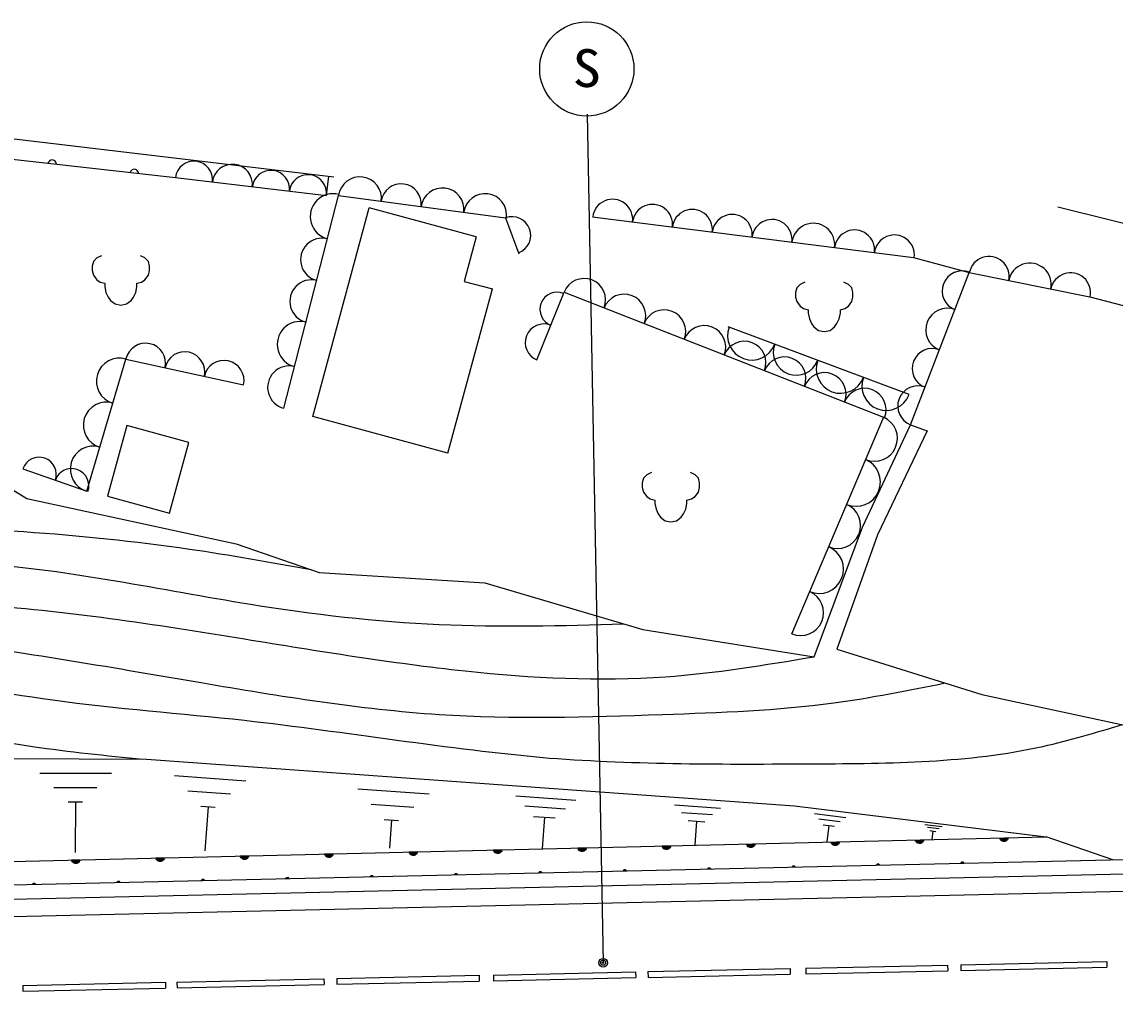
# Model space of a CAD drawing. Units: millimetres, scale not verified. Extents: x 40000 to 680000, y 20000 to 380000.
# Drawn here: x 201110 to 239220, y 284764 to 318554 of the extents above; entities that cross this region are included whole.
import ezdxf
from ezdxf.enums import TextEntityAlignment as Align

# ---------------------------------------------------------------- set-up
doc = ezdxf.new("R2010")
doc.units = ezdxf.units.MM
doc.header["$LTSCALE"] = 1000
doc.layers.add('M-BGD', color=7, linetype='Continuous', lineweight=25)
doc.styles.add('ＭＳ ゴシック', font='')
doc.styles.get('ＭＳ ゴシック').set_extended_font_data('MS Gothic')

msp = doc.modelspace()

# ---------------------------------------------------------------- linework, layer by layer
at = {"layer": 'M-BGD'}
for p, q in [((220815, 315333), (221369, 285755)), ((198402, 314760), (211984, 313152)), ((197874, 314099), (206461, 313124)), ((206461, 313124), (211730, 312499)), ((211730, 312499), (211810, 313172)), ((210240, 305083), (212153, 312499)), ((212153, 312499), (217969, 311718)), ((211247, 304793), (213221, 312072)), ((216949, 311061), (213221, 312072)), ((221007, 311757), (232194, 310339)), ((217969, 311718), (218437, 310469)), ((232194, 310339), (234137, 309813)), ((232089, 304509), (234137, 309813)), ((234137, 309813), (238338, 308973)), ((215958, 303515), (217511, 309242)), ((219064, 306767), (220009, 309131)), ((220009, 309131), (231143, 304772)), ((238338, 308973), (252731, 305190)), ((232036, 305559), (225734, 307923)), ((203371, 302195), (204737, 306800)), ((204737, 306800), (208835, 305903)), ((215958, 303515), (211247, 304793)), ((231143, 304772), (227940, 297209)), ((201146, 302975), (203371, 302195)), ((174984, 287382), (517870, 295201)), ((174997, 286782), (517884, 294601)), ((201732, 292368), (204232, 292357)), ((206428, 292280), (208922, 292100)), ((202229, 291866), (203729, 291859)), ((206891, 291745), (208387, 291637)), ((212818, 291820), (215311, 291640)), ((218326, 291574), (220421, 291423)), ((174999, 287882), (328406, 291380)), ((202727, 291364), (203227, 291361)), ((202977, 291362), (202969, 289599)), ((207354, 291210), (207853, 291175)), ((207603, 291192), (207493, 289655)), ((213281, 291285), (214777, 291178)), ((220062, 291112), (218637, 291215)), ((223864, 291259), (225460, 291144)), ((218948, 290855), (219703, 290801)), ((219325, 290828), (219247, 289739)), ((225186, 290907), (224101, 290985)), ((228739, 290953), (229831, 290818)), ((213743, 290751), (214242, 290715)), ((213993, 290733), (213922, 289747)), ((224338, 290712), (224913, 290670)), ((224625, 290691), (224566, 289861)), ((229635, 290665), (228892, 290757)), ((229045, 290560), (229438, 290512)), ((229242, 290536), (229172, 289968)), ((232591, 290575), (233187, 290501)), ((233080, 290417), (232675, 290467)), ((175045, 288681), (236816, 290140)), ((232267, 290015), (232542, 290021)), ((232758, 290360), (232973, 290334)), ((232865, 290347), (232827, 290038)), ((235208, 290084), (235484, 290091)), ((235478, 290073), (235214, 290066)), ((235221, 290048), (235473, 290054)), ((235455, 290036), (235239, 290031)), ((235258, 290013), (235438, 290018)), ((239144, 289345), (236816, 290140)), ((217559, 289667), (217835, 289674)), ((217830, 289656), (217566, 289649)), ((217572, 289632), (217824, 289638)), ((220501, 289737), (220777, 289743)), ((220771, 289725), (220507, 289719)), ((220514, 289701), (220765, 289707)), ((220748, 289689), (220532, 289683)), ((220550, 289666), (220730, 289670)), ((220701, 289651), (220581, 289649)), ((223442, 289806), (223718, 289813)), ((223712, 289795), (223449, 289788)), ((223455, 289771), (223707, 289776)), ((223689, 289758), (223473, 289753)), ((223492, 289735), (223672, 289740)), ((223642, 289721), (223522, 289718)), ((226384, 289876), (226660, 289882)), ((226654, 289864), (226390, 289858)), ((226396, 289840), (226648, 289846)), ((226631, 289828), (226415, 289822)), ((226433, 289805), (226613, 289809)), ((226584, 289790), (226464, 289788)), ((229325, 289945), (229601, 289952)), ((229595, 289934), (229332, 289927)), ((229338, 289909), (229590, 289915)), ((229572, 289897), (229356, 289892)), ((229375, 289874), (229555, 289879)), ((229525, 289860), (229405, 289857)), ((232537, 290003), (232273, 289997)), ((232279, 289979), (232531, 289985)), ((232514, 289966), (232298, 289961)), ((232316, 289944), (232496, 289948)), ((232467, 289929), (232347, 289927)), ((235408, 289999), (235288, 289996)), ((202852, 289320), (203128, 289326)), ((203122, 289308), (202858, 289302)), ((202865, 289284), (203117, 289290)), ((203099, 289272), (202883, 289267)), ((202902, 289249), (203081, 289253)), ((205793, 289389), (206069, 289396)), ((206064, 289378), (205800, 289372)), ((205806, 289354), (206058, 289360)), ((206041, 289341), (205825, 289336)), ((205843, 289319), (206023, 289323)), ((205993, 289304), (205873, 289301)), ((208735, 289459), (209011, 289465)), ((209005, 289447), (208741, 289441)), ((208748, 289423), (209000, 289429)), ((208982, 289411), (208766, 289406)), ((208784, 289388), (208964, 289392)), ((208935, 289374), (208815, 289371)), ((211676, 289528), (211952, 289535)), ((211947, 289517), (211683, 289510)), ((211689, 289493), (211941, 289499)), ((211923, 289480), (211708, 289475)), ((211726, 289457), (211906, 289462)), ((211876, 289443), (211756, 289440)), ((214618, 289598), (214894, 289604)), ((214888, 289586), (214624, 289580)), ((214631, 289562), (214883, 289568)), ((214865, 289550), (214649, 289545)), ((214667, 289527), (214847, 289531)), ((214818, 289512), (214698, 289510)), ((217806, 289619), (217590, 289614)), ((217609, 289596), (217789, 289601)), ((217759, 289582), (217639, 289579)), ((233921, 289258), (233865, 289256)), ((233877, 289263), (233909, 289263)), ((203052, 289235), (202932, 289232)), ((219140, 288896), (219232, 288898)), ((219228, 288906), (219144, 288904)), ((219150, 288912), (219222, 288914)), ((219214, 288922), (219158, 288921)), ((219170, 288927), (219202, 288928)), ((222082, 288963), (222174, 288966)), ((222170, 288973), (222086, 288971)), ((222091, 288980), (222163, 288981)), ((222155, 288989), (222099, 288988)), ((222111, 288994), (222143, 288995)), ((225023, 289031), (225115, 289033)), ((225111, 289041), (225027, 289039)), ((225033, 289047), (225105, 289048)), ((225097, 289056), (225041, 289055)), ((225053, 289061), (225085, 289062)), ((227965, 289098), (228057, 289100)), ((228053, 289108), (227969, 289106)), ((227975, 289114), (228047, 289116)), ((228038, 289123), (227982, 289122)), ((227994, 289128), (228026, 289129)), ((230906, 289165), (230998, 289167)), ((230994, 289175), (230910, 289173)), ((230916, 289181), (230988, 289183)), ((230980, 289190), (230924, 289189)), ((230936, 289195), (230968, 289196)), ((233848, 289232), (233940, 289234)), ((233936, 289242), (233852, 289240)), ((233858, 289248), (233930, 289250)), ((201491, 288493), (201583, 288496)), ((201579, 288503), (201495, 288502)), ((201501, 288510), (201573, 288511)), ((201565, 288519), (201509, 288518)), ((201521, 288524), (201552, 288525)), ((204433, 288561), (204525, 288563)), ((204521, 288571), (204437, 288569)), ((204442, 288577), (204514, 288578)), ((204506, 288586), (204450, 288585)), ((204462, 288591), (204494, 288592)), ((207374, 288628), (207466, 288630)), ((207462, 288638), (207378, 288636)), ((207384, 288644), (207456, 288646)), ((207448, 288653), (207392, 288652)), ((207404, 288658), (207436, 288659)), ((210316, 288695), (210408, 288697)), ((210404, 288705), (210320, 288703)), ((210325, 288711), (210397, 288713)), ((210389, 288721), (210333, 288719)), ((210345, 288726), (210377, 288726)), ((213257, 288762), (213349, 288764)), ((213345, 288772), (213261, 288770)), ((213267, 288778), (213339, 288780)), ((213331, 288788), (213275, 288786)), ((213287, 288793), (213319, 288793)), ((216199, 288829), (216291, 288831)), ((216287, 288839), (216203, 288837)), ((216208, 288845), (216280, 288847)), ((216272, 288855), (216216, 288854)), ((216228, 288860), (216260, 288861)), ((222933, 285444), (227886, 285553)), ((222933, 285444), (222937, 285244)), ((227886, 285553), (227891, 285353)), ((228432, 285565), (233381, 285674)), ((228432, 285565), (228436, 285365)), ((228436, 285365), (233386, 285475)), ((233381, 285674), (233386, 285475)), ((233842, 285685), (238931, 285797)), ((233842, 285685), (233846, 285485)), ((233846, 285485), (238935, 285597)), ((238931, 285797), (238935, 285597)), ((201145, 284964), (206112, 285073)), ((206112, 285073), (206116, 284873)), ((206515, 285082), (211639, 285195)), ((206515, 285082), (206519, 284882)), ((211639, 285195), (211643, 284995)), ((212086, 285205), (217050, 285315)), ((212086, 285205), (212091, 285005)), ((212091, 285005), (217054, 285115)), ((217050, 285315), (217054, 285115)), ((217546, 285325), (222505, 285435)), ((217546, 285325), (217550, 285125)), ((217550, 285125), (222510, 285235)), ((222505, 285435), (222510, 285235)), ((222937, 285244), (227891, 285353)), ((201145, 284964), (201149, 284764)), ((201149, 284764), (206116, 284873)), ((206519, 284882), (211643, 284995))]:
    msp.add_line(p, q, dxfattribs=at)
for points in [[(202316, 313594), (202309, 313632), (202294, 313663), (202268, 313697), (202240, 313718), (202205, 313734), (202158, 313739), (202121, 313731), (202089, 313717), (202056, 313691), (202034, 313663), (202018, 313628)], [(205179, 313269), (205171, 313306), (205156, 313338), (205130, 313371), (205102, 313393), (205068, 313409), (205020, 313414), (204983, 313406), (204951, 313392), (204918, 313365), (204897, 313338), (204881, 313303)], [(237226, 312105), (250735, 308745), (261334, 306741), (286735, 302411), (301281, 300278), (311169, 301118), (319248, 302346), (329654, 306870), (330559, 306999)], [(216949, 311061), (216528, 309508), (217511, 309242)], [(203882, 310402), (203722, 310322), (203602, 310202), (203562, 310042), (203562, 309882), (203602, 309722), (203722, 309562), (203842, 309482), (204002, 309442), (204002, 309322), (204042, 309122), (204122, 308962), (204202, 308842), (204362, 308722), (204562, 308682), (204762, 308722), (204922, 308842), (205002, 308962), (205082, 309122), (205122, 309322), (205122, 309442), (205282, 309482), (205402, 309562), (205522, 309722), (205562, 309882), (205562, 310042), (205522, 310202), (205402, 310322), (205242, 310402)], [(228401, 309480), (228241, 309400), (228121, 309280), (228081, 309120), (228081, 308960), (228121, 308800), (228241, 308640), (228361, 308560), (228521, 308520), (228521, 308400), (228561, 308200), (228641, 308040), (228721, 307920), (228881, 307800), (229081, 307760), (229281, 307800), (229441, 307920), (229521, 308040), (229601, 308200), (229641, 308400), (229641, 308520), (229801, 308560), (229921, 308640), (230041, 308800), (230081, 308960), (230081, 309120), (230041, 309280), (229921, 309400), (229761, 309480)], [(185477, 304352), (189731, 303459), (191306, 303354), (193827, 303721), (197714, 303459), (199814, 302829), (201285, 301936), (208581, 300360), (211469, 299362), (217246, 298995), (222760, 297367), (228727, 296421), (230408, 300938), (232089, 304509)], [(232089, 304509), (232666, 304299), (230933, 300675), (229515, 296684)], [(223055, 302843), (222895, 302763), (222775, 302643), (222735, 302483), (222735, 302323), (222775, 302163), (222895, 302003), (223015, 301923), (223175, 301883), (223175, 301763), (223215, 301563), (223295, 301403), (223375, 301283), (223535, 301163), (223735, 301123), (223935, 301163), (224095, 301283), (224175, 301403), (224255, 301563), (224295, 301763), (224295, 301883), (224455, 301923), (224575, 302003), (224695, 302163), (224735, 302323), (224735, 302483), (224695, 302643), (224575, 302763), (224415, 302843)], [(229515, 296684), (234570, 295108), (242034, 293504)], [(147965, 290286), (166679, 292526), (178164, 292688), (186981, 293230), (193699, 292905), (205455, 292851), (228040, 291226), (236816, 290140)]]:
    msp.add_lwpolyline(points, dxfattribs=at)
for points in [[(204770, 304484), (204091, 302017), (206252, 301423), (206930, 303890)], [(232554, 290039), (232543, 290003), (232526, 289973), (232496, 289942), (232467, 289923), (232431, 289911), (232383, 289909), (232347, 289921), (232316, 289938), (232286, 289967), (232267, 289997), (232254, 290032)], [(235496, 290109), (235484, 290073), (235467, 290042), (235438, 290012), (235408, 289993), (235373, 289980), (235325, 289979), (235288, 289990), (235258, 290007), (235227, 290037), (235208, 290066), (235196, 290102)], [(217847, 289692), (217836, 289656), (217818, 289625), (217789, 289595), (217759, 289576), (217724, 289563), (217676, 289562), (217639, 289573), (217609, 289590), (217578, 289620), (217560, 289649), (217547, 289685)], [(220788, 289762), (220777, 289725), (220760, 289695), (220730, 289664), (220701, 289645), (220665, 289633), (220617, 289631), (220581, 289643), (220551, 289660), (220520, 289689), (220501, 289719), (220488, 289754)], [(223730, 289831), (223718, 289795), (223701, 289764), (223672, 289734), (223642, 289715), (223607, 289702), (223559, 289701), (223522, 289712), (223492, 289729), (223461, 289759), (223443, 289788), (223430, 289824)], [(226671, 289900), (226660, 289864), (226643, 289834), (226613, 289803), (226584, 289784), (226548, 289772), (226500, 289770), (226464, 289782), (226433, 289799), (226403, 289828), (226384, 289858), (226371, 289893)], [(229613, 289970), (229601, 289934), (229584, 289903), (229555, 289873), (229525, 289854), (229490, 289841), (229442, 289840), (229405, 289851), (229375, 289868), (229344, 289898), (229326, 289927), (229313, 289963)], [(203139, 289345), (203128, 289308), (203111, 289278), (203082, 289247), (203052, 289229), (203016, 289216), (202968, 289215), (202932, 289226), (202902, 289243), (202871, 289272), (202852, 289302), (202839, 289338)], [(206081, 289414), (206070, 289378), (206052, 289347), (206023, 289317), (205994, 289298), (205958, 289285), (205910, 289284), (205874, 289295), (205843, 289313), (205812, 289342), (205794, 289371), (205781, 289407)], [(209022, 289484), (209011, 289447), (208994, 289417), (208965, 289386), (208935, 289368), (208899, 289355), (208851, 289354), (208815, 289365), (208785, 289382), (208754, 289411), (208735, 289441), (208722, 289477)], [(211964, 289553), (211953, 289517), (211935, 289486), (211906, 289456), (211876, 289437), (211841, 289424), (211793, 289423), (211757, 289434), (211726, 289451), (211695, 289481), (211677, 289510), (211664, 289546)], [(214905, 289623), (214894, 289586), (214877, 289556), (214848, 289525), (214818, 289506), (214782, 289494), (214734, 289493), (214698, 289504), (214668, 289521), (214637, 289550), (214618, 289580), (214605, 289616)], [(233844, 289224), (233848, 289236), (233854, 289246), (233863, 289256), (233873, 289263), (233885, 289267), (233901, 289267), (233913, 289263), (233923, 289258), (233934, 289248), (233940, 289238), (233944, 289226)], [(219137, 288888), (219140, 288900), (219146, 288910), (219156, 288921), (219166, 288927), (219178, 288931), (219194, 288931), (219206, 288928), (219216, 288922), (219226, 288912), (219232, 288902), (219236, 288890)], [(222078, 288955), (222082, 288967), (222088, 288978), (222097, 288988), (222107, 288994), (222119, 288998), (222135, 288999), (222147, 288995), (222157, 288989), (222168, 288979), (222174, 288969), (222178, 288958)], [(225020, 289022), (225023, 289035), (225029, 289045), (225039, 289055), (225049, 289061), (225061, 289065), (225077, 289066), (225089, 289062), (225099, 289056), (225109, 289046), (225115, 289037), (225120, 289025)], [(227961, 289090), (227965, 289102), (227971, 289112), (227980, 289122), (227990, 289128), (228002, 289133), (228018, 289133), (228030, 289129), (228040, 289123), (228051, 289114), (228057, 289104), (228061, 289092)], [(230903, 289157), (230906, 289169), (230912, 289179), (230922, 289189), (230932, 289195), (230944, 289200), (230960, 289200), (230972, 289196), (230982, 289191), (230992, 289181), (230998, 289171), (231003, 289159)], [(201487, 288485), (201491, 288497), (201497, 288508), (201507, 288518), (201517, 288524), (201528, 288528), (201544, 288529), (201556, 288525), (201567, 288519), (201577, 288509), (201583, 288500), (201587, 288488)], [(204429, 288552), (204433, 288565), (204438, 288575), (204448, 288585), (204458, 288591), (204470, 288595), (204486, 288596), (204498, 288592), (204508, 288586), (204518, 288577), (204525, 288567), (204529, 288555)], [(207370, 288620), (207374, 288632), (207380, 288642), (207390, 288652), (207400, 288658), (207411, 288663), (207427, 288663), (207440, 288659), (207450, 288653), (207460, 288644), (207466, 288634), (207470, 288622)], [(210312, 288687), (210316, 288699), (210321, 288709), (210331, 288719), (210341, 288725), (210353, 288730), (210369, 288730), (210381, 288726), (210391, 288721), (210401, 288711), (210408, 288701), (210412, 288689)], [(213253, 288754), (213257, 288766), (213263, 288776), (213273, 288786), (213283, 288793), (213295, 288797), (213310, 288797), (213323, 288793), (213333, 288788), (213343, 288778), (213349, 288768), (213353, 288756)], [(216195, 288821), (216199, 288833), (216204, 288843), (216214, 288853), (216224, 288860), (216236, 288864), (216252, 288864), (216264, 288861), (216274, 288855), (216284, 288845), (216291, 288835), (216295, 288823)]]:
    msp.add_lwpolyline(points, close=True, dxfattribs=at)
for centre, radius in [((220803, 316912), 1642), ((221369, 285755), 150), ((221369, 285755), 90), ((221369, 285755), 30)]:
    msp.add_circle(centre, radius, dxfattribs=at)
for centre, radius, start, end in [((207106, 313047), 650, 353.2409, 173.2409), ((208447, 312888), 700, 353.2409, 173.2409), ((209788, 312729), 650, 353.2409, 173.2409), ((211079, 312576), 650, 353.2409, 173.2409), ((212896, 312399), 750, 352.355, 172.355), ((214333, 312206), 700, 352.355, 172.355), ((211963, 311764), 800, 75.5388, 255.5388), ((215770, 312013), 750, 352.355, 172.355), ((217257, 311814), 750, 352.355, 172.355), ((221702, 311669), 700, 352.7757, 172.7757), ((223091, 311492), 700, 352.7757, 172.7757), ((218197, 311110), 650, 290.5561, 110.556), ((224480, 311316), 700, 352.7757, 172.7757), ((225868, 311140), 700, 352.7757, 172.7757), ((227257, 310964), 700, 352.7757, 172.7757), ((228696, 310782), 750, 352.7757, 172.7757), ((211576, 310263), 750, 75.5388, 255.5388), ((230134, 310600), 700, 352.7757, 172.7757), ((231523, 310424), 700, 352.7757, 172.7757), ((234823, 309676), 700, 348.6901, 168.6901), ((233890, 309173), 700, 68.8865, 248.8865), ((236245, 309392), 750, 348.6901, 168.6901), ((211202, 308811), 750, 75.5388, 255.5388), ((220708, 308857), 750, 338.6192, 158.6192), ((237667, 309107), 700, 348.6901, 168.6901), ((219770, 308531), 600, 68.1986, 248.1986), ((222105, 308310), 750, 338.6192, 158.6192), ((223501, 307764), 750, 338.6192, 158.6192), ((233367, 307821), 750, 68.8865, 248.8865), ((210815, 307310), 800, 75.5388, 255.5388), ((219306, 307371), 650, 68.1986, 248.1986), ((224898, 307217), 750, 338.6192, 158.6192), ((226558, 307614), 850, 159.444, 339.4439), ((205421, 306651), 700, 347.6446, 167.6446), ((226295, 306670), 750, 338.6192, 158.6192), ((228103, 307034), 800, 159.444, 339.4439), ((232845, 306468), 700, 68.8865, 248.8865), ((204508, 306029), 800, 73.4791, 253.4791), ((206788, 306351), 700, 347.6446, 167.6446), ((227692, 306123), 750, 338.6192, 158.6192), ((208156, 306051), 700, 347.6446, 167.6446), ((210428, 305809), 750, 75.5388, 255.5388), ((229648, 306455), 850, 159.444, 339.4439), ((229088, 305576), 750, 338.6192, 158.6192), ((231240, 305858), 850, 159.444, 339.4439), ((230485, 305029), 750, 338.6192, 158.6192), ((232341, 305162), 700, 68.8865, 248.8865), ((204053, 304495), 800, 73.4791, 253.4791), ((230831, 304035), 800, 247.0419, 67.0419), ((203598, 302962), 800, 73.4791, 253.4791), ((201712, 302777), 600, 340.6652, 160.6652), ((202844, 302379), 600, 340.6652, 160.6652), ((230188, 302516), 850, 247.0419, 67.0419), ((229544, 300996), 800, 247.0419, 67.0419), ((228900, 299477), 850, 247.0419, 67.0419), ((228257, 297958), 800, 247.0419, 67.0419)]:
    msp.add_arc(centre, radius, start, end, dxfattribs=at)
for points, knots in [([(149074, 290419), (149412, 290730), (149751, 291042), (150081, 291373), (150404, 291698), (150720, 292042), (151092, 292284), (151968, 292853), (153157, 292863), (154128, 293296), (154860, 293624), (155468, 294191), (156152, 294611), (157146, 295189), (158273, 295509), (159390, 295826), (160809, 296249), (162220, 296652), (163640, 297040), (165484, 297509), (167337, 297951), (169105, 298659), (170188, 299095), (171237, 299641), (172343, 299974), (174056, 300479), (175907, 300457), (177706, 300683), (178861, 300833), (179997, 301079), (181146, 301189), (182621, 301313), (184111, 301233), (185599, 301189), (188539, 301103), (191469, 301136), (194403, 301088), (196664, 301031), (198925, 300944), (201182, 300784), (203111, 300647), (205038, 300456), (206950, 300177), (208371, 299969), (209784, 299713), (211196, 299457)], [0, 0, 0, 0, 1, 1, 1, 2, 2, 2, 3, 3, 3, 4, 4, 4, 5, 5, 5, 6, 6, 6, 7, 7, 7, 8, 8, 8, 9, 9, 9, 10, 10, 10, 11, 11, 11, 12, 12, 12, 13, 13, 13, 14, 14, 14, 15, 15, 15, 15]), ([(151827, 290748), (152535, 291308), (153244, 291869), (154027, 292284), (155103, 292854), (156320, 293151), (157468, 293599), (158258, 293909), (159015, 294290), (159795, 294611), (161786, 295397), (163911, 295809), (165968, 296433), (167735, 296972), (169455, 297659), (171230, 298153), (172888, 298600), (174589, 298890), (176289, 299165), (177972, 299434), (179656, 299674), (181349, 299873), (182527, 300011), (183709, 300137), (184891, 300177), (187519, 300252), (190147, 299877), (192784, 299772), (195080, 299686), (197383, 299819), (199665, 299671), (202820, 299450), (205936, 298758), (209075, 298254), (211258, 297904), (213452, 297644), (215653, 297546), (217795, 297450), (219944, 297507), (222093, 297564)], [0, 0, 0, 0, 1, 1, 1, 2, 2, 2, 3, 3, 3, 4, 4, 4, 5, 5, 5, 6, 6, 6, 7, 7, 7, 8, 8, 8, 9, 9, 9, 10, 10, 10, 11, 11, 11, 12, 12, 12, 13, 13, 13, 13]), ([(155355, 291170), (156933, 292106), (158511, 293042), (160200, 293701), (161922, 294372), (163758, 294756), (165563, 295218), (167574, 295734), (169546, 296346), (171533, 296939), (172973, 297362), (174414, 297794), (175884, 298052), (177484, 298325), (179120, 298379), (180742, 298558), (182163, 298719), (183575, 298980), (184992, 299064), (187546, 299192), (190113, 298754), (192682, 298558), (194944, 298390), (197209, 298404), (199462, 298254), (202615, 298028), (205747, 297562), (208873, 297040), (211432, 296631), (213983, 296202), (216564, 295927), (218883, 295680), (221226, 295558), (223546, 295724), (225282, 295849), (227005, 296135), (228727, 296421)], [0, 0, 0, 0, 1, 1, 1, 2, 2, 2, 3, 3, 3, 4, 4, 4, 5, 5, 5, 6, 6, 6, 7, 7, 7, 8, 8, 8, 9, 9, 9, 10, 10, 10, 11, 11, 11, 12, 12, 12, 12]), ([(158794, 291582), (159895, 292044), (160996, 292506), (162122, 292891), (163484, 293356), (164885, 293710), (166271, 294105), (167658, 294501), (169030, 294939), (170420, 295320), (171756, 295681), (173105, 295999), (174468, 296230), (176043, 296493), (177637, 296630), (179224, 296838), (181014, 297067), (182792, 297385), (184587, 297546), (186334, 297694), (188093, 297701), (189849, 297647), (192728, 297566), (195599, 297323), (198450, 296939), (201431, 296538), (204388, 296028), (207355, 295522), (210109, 295047), (212871, 294599), (215653, 294409), (218240, 294238), (220843, 294321), (223445, 294409), (225443, 294477), (227441, 294547), (229415, 294814), (230713, 294989), (232000, 295248), (233287, 295508)], [0, 0, 0, 0, 1, 1, 1, 2, 2, 2, 3, 3, 3, 4, 4, 4, 5, 5, 5, 6, 6, 6, 7, 7, 7, 8, 8, 8, 9, 9, 9, 10, 10, 10, 11, 11, 11, 12, 12, 12, 13, 13, 13, 13]), ([(166073, 292453), (167549, 292984), (169026, 293515), (170521, 294004), (171753, 294407), (172997, 294782), (174265, 295016), (175698, 295281), (177162, 295367), (178617, 295522), (180309, 295697), (181986, 295961), (183676, 296129), (185726, 296317), (187789, 296379), (189849, 296332), (192049, 296287), (194248, 296124), (196426, 295826), (198355, 295555), (200268, 295184), (202194, 294915), (204411, 294605), (206647, 294454), (208873, 294207), (212420, 293806), (215943, 293205), (219498, 292891), (222552, 292659), (225618, 292672), (228707, 292689), (231395, 292703), (234099, 292720), (236701, 293296), (237631, 293502), (238549, 293779), (239466, 294056)], [0, 0, 0, 0, 1, 1, 1, 2, 2, 2, 3, 3, 3, 4, 4, 4, 5, 5, 5, 6, 6, 6, 7, 7, 7, 8, 8, 8, 9, 9, 9, 10, 10, 10, 11, 11, 11, 12, 12, 12, 12]), ([(171231, 292590), (172466, 293028), (173700, 293466), (174974, 293701), (176268, 293939), (177603, 293966), (178920, 294105), (181130, 294339), (183292, 294888), (185498, 295117), (186740, 295238), (187994, 295269), (189242, 295218), (191417, 295143), (193578, 294823), (195718, 294409), (197644, 294037), (199552, 293589), (201486, 293296), (202760, 293103), (204046, 292977), (205331, 292852)], [0, 0, 0, 0, 1, 1, 1, 2, 2, 2, 3, 3, 3, 4, 4, 4, 5, 5, 5, 6, 6, 6, 7, 7, 7, 7])]:
    msp.add_open_spline(points, degree=3, knots=knots, dxfattribs=at)

# ---------------------------------------------------------------- texts
at = {"layer": 'M-BGD', "style": 'ＭＳ ゴシック', "width": 1.1}
msp.add_text('S', height=1320, dxfattribs=at).set_placement((220308, 315886), align=Align.BOTTOM_LEFT)

doc.saveas('drawing.dxf')
